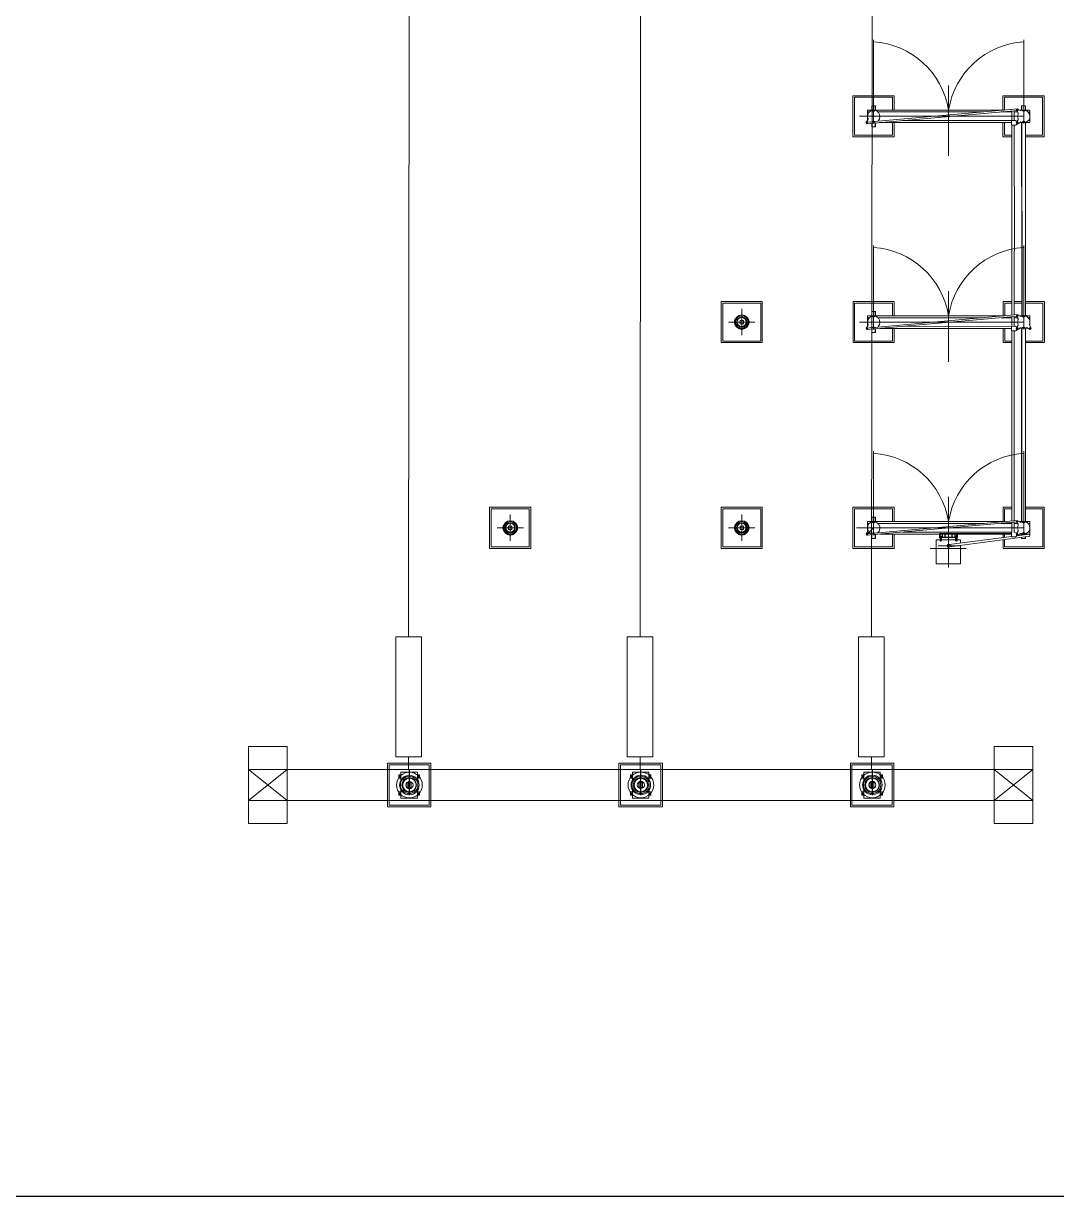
# Model space of a CAD drawing. Header units: metres. Extents: x 252 to 379, y 116 to 201.
# Drawn here: x 316.05 to 336.14, y 115.57 to 138.37 of the extents above; entities that cross this region are included whole.
import ezdxf

# ---------------------------------------------------------------- set-up
doc = ezdxf.new("R2010")
doc.units = ezdxf.units.M
doc.linetypes.add('ACAD_ISO10W100', pattern=[18.5, 12, -3, 0.5, -3])
doc.linetypes.add('DASHED', pattern=[0.75, 0.5, -0.25])
for name, color, linetype, lineweight in [('C-ESTRUCTURA', 94, 'Continuous', 9), ('E-CONDUCTOR', 40, 'Continuous', 15), ('KOMPONENTE', 7, 'Continuous', 5), ('L-STRUCTUR_SET_A', 94, 'Continuous', 9)]:
    doc.layers.add(name, color=color, linetype=linetype, lineweight=lineweight)
doc.layers.add('Fence', color=252, linetype='Continuous')
doc.layers.add('NOPRINT', color=13, linetype='DASHED', plot=False)

# ---------------------------------------------------------------- blocks, each defined once
blk = doc.blocks.new('set_2s_1d')
at = {"layer": 'C-ESTRUCTURA'}
for p, q in [((5.679, -33.749), (5.679, -35.249)), ((6.429, -33.749), (5.679, -33.749)), ((6.429, -33.749), (6.429, -35.249)), ((20.179, -33.749), (20.179, -35.249)), ((20.929, -33.749), (20.179, -33.749)), ((20.929, -33.749), (20.929, -35.249)), ((5.679, -34.799), (6.429, -34.199)), ((6.429, -34.799), (5.679, -34.199)), ((6.429, -34.199), (20.179, -34.199)), ((20.179, -34.799), (20.929, -34.199)), ((20.929, -34.799), (20.179, -34.199)), ((6.429, -34.799), (20.179, -34.799)), ((6.429, -35.249), (5.679, -35.249)), ((20.929, -35.249), (20.179, -35.249))]:
    blk.add_line(p, q, dxfattribs=at)
at = {"layer": 'C-ESTRUCTURA', "flags": 128}
for points in [[(5.679, -34.199), (6.429, -34.199)], [(20.179, -34.199), (20.929, -34.199)], [(5.679, -34.799), (6.429, -34.799)], [(20.179, -34.799), (20.929, -34.799)]]:
    blk.add_lwpolyline(points, dxfattribs=at)
at = {"layer": 'E-CONDUCTOR'}
for p, q in [((8.792, -31.619), (8.804, -19.379)), ((13.292, -31.619), (13.304, -19.379)), ((17.792, -31.619), (17.804, -19.379)), ((9.042, -31.619), (8.542, -31.619)), ((8.542, -31.619), (8.542, -33.949)), ((9.042, -33.949), (9.042, -31.619)), ((13.542, -31.619), (13.042, -31.619)), ((13.042, -31.619), (13.042, -33.949)), ((13.542, -33.949), (13.542, -31.619)), ((18.042, -31.619), (17.542, -31.619)), ((17.542, -31.619), (17.542, -33.949)), ((18.042, -33.949), (18.042, -31.619)), ((8.542, -33.949), (9.042, -33.949)), ((8.792, -34.199), (8.792, -33.949)), ((13.042, -33.949), (13.542, -33.949)), ((13.292, -34.199), (13.292, -33.949)), ((17.542, -33.949), (18.042, -33.949)), ((17.792, -34.199), (17.792, -33.949))]:
    blk.add_line(p, q, dxfattribs=at)
for centre, radius in [((8.809, -34.5), 0.25), ((8.809, -34.5), 0.19), ((8.809, -34.5), 0.13), ((8.809, -34.5), 0.07), ((13.309, -34.499), 0.25), ((13.309, -34.499), 0.19), ((13.309, -34.499), 0.13), ((13.309, -34.499), 0.07), ((17.809, -34.499), 0.25), ((17.809, -34.499), 0.19), ((17.809, -34.499), 0.13), ((17.809, -34.499), 0.07)]:
    blk.add_circle(centre, radius, dxfattribs=at)
at = {"layer": 'Fence', "color": 52, "true_color": 0xc8c92d}
blk.add_line((62.5, -42.5), (-62.5, -42.5), dxfattribs=at)
at = {"layer": 'KOMPONENTE', "color": 1}
for p, q in [((17.831, -21.642), (17.831, -20.013)), ((20.751, -21.642), (20.751, -20.013)), ((19.291, -22.272), (19.291, -21.131)), ((17.75, -21.415), (17.714, -21.415)), ((17.796, -21.295), (17.796, -21.379)), ((17.861, -21.395), (17.801, -21.395)), ((17.831, -21.36), (17.831, -21.425)), ((17.863, -21.295), (17.863, -21.379)), ((17.871, -21.295), (17.871, -21.379)), ((20.522, -21.397), (20.522, -21.583)), ((20.569, -21.583), (20.569, -21.392)), ((20.63, -21.415), (20.569, -21.415)), ((20.615, -21.39), (20.641, -21.432)), ((20.686, -21.388), (20.639, -21.362)), ((20.711, -21.295), (20.711, -21.379)), ((20.718, -21.295), (20.718, -21.379)), ((20.721, -21.395), (20.781, -21.395)), ((20.751, -21.355), (20.751, -21.42)), ((20.786, -21.295), (20.786, -21.379)), ((20.874, -21.418), (20.841, -21.418)), ((17.561, -21.5), (20.751, -21.5)), ((17.723, -21.572), (17.688, -21.617)), ((17.796, -21.636), (17.796, -21.705)), ((17.861, -21.605), (17.801, -21.605)), ((17.831, -21.575), (17.831, -21.635)), ((17.863, -21.63), (17.863, -21.705)), ((17.871, -21.63), (17.871, -21.705)), ((18.395, -21.584), (20.597, -21.584)), ((20.641, -21.567), (20.618, -21.601)), ((20.711, -21.622), (20.711, -22.862)), ((20.718, -21.622), (20.718, -23.344)), ((20.721, -21.605), (20.781, -21.605)), ((20.751, -21.575), (20.751, -21.635)), ((20.786, -21.622), (20.786, -23.344)), ((20.841, -21.583), (20.874, -21.583)), ((20.522, -21.673), (20.521, -23.072)), ((20.569, -22.864), (20.569, -21.673)), ((20.569, -25.362), (20.571, -22.864)), ((20.713, -22.862), (20.713, -25.379)), ((20.523, -23.072), (20.522, -25.366)), ((20.721, -23.344), (20.721, -25.379)), ((20.788, -23.344), (20.788, -25.379)), ((17.831, -25.642), (17.831, -24.013)), ((20.751, -25.642), (20.751, -24.013)), ((17.796, -25.379), (17.796, -25.295)), ((17.863, -25.379), (17.863, -25.295)), ((17.871, -25.379), (17.871, -25.295)), ((19.291, -26.272), (19.291, -25.131)), ((17.561, -25.5), (20.079, -25.5)), ((17.561, -25.5), (20.751, -25.5)), ((17.75, -25.415), (17.714, -25.415)), ((17.861, -25.395), (17.801, -25.395)), ((17.831, -25.365), (17.831, -25.425)), ((17.891, -25.5), (17.846, -25.5)), ((20.522, -25.397), (20.522, -25.403)), ((20.522, -25.402), (20.522, -25.583)), ((20.522, -25.403), (20.522, -25.583)), ((20.569, -25.396), (20.569, -25.392)), ((20.569, -25.583), (20.569, -25.395)), ((20.569, -25.583), (20.569, -25.396)), ((20.63, -25.415), (20.569, -25.415)), ((20.615, -25.39), (20.641, -25.432)), ((20.615, -25.39), (20.641, -25.432)), ((20.686, -25.388), (20.639, -25.362)), ((20.721, -25.395), (20.781, -25.395)), ((20.751, -25.365), (20.751, -25.425)), ((20.874, -25.418), (20.841, -25.418)), ((17.723, -25.572), (17.688, -25.617)), ((17.796, -25.636), (17.796, -25.705)), ((17.861, -25.605), (17.801, -25.605)), ((17.831, -25.575), (17.831, -25.635)), ((17.863, -25.63), (17.863, -25.705)), ((17.871, -25.629), (17.871, -25.705)), ((18.395, -25.584), (20.594, -25.583)), ((20.522, -25.673), (20.522, -29.366)), ((20.569, -29.362), (20.569, -25.673)), ((20.641, -25.567), (20.618, -25.601)), ((20.711, -25.622), (20.711, -29.379)), ((20.718, -25.622), (20.718, -29.379)), ((20.721, -25.605), (20.781, -25.605)), ((20.751, -25.575), (20.751, -25.635)), ((20.786, -25.622), (20.786, -29.379)), ((20.872, -25.643), (20.813, -25.607)), ((20.896, -25.619), (20.862, -25.555)), ((17.831, -29.642), (17.831, -28.013)), ((20.751, -29.642), (20.751, -28.013)), ((20.751, -29.642), (20.751, -28.7)), ((19.291, -30.272), (19.291, -29.131)), ((17.75, -29.415), (17.714, -29.415)), ((17.796, -29.379), (17.796, -29.295)), ((17.861, -29.395), (17.801, -29.395)), ((17.831, -29.425), (17.831, -29.365)), ((17.863, -29.379), (17.863, -29.295)), ((17.871, -29.379), (17.871, -29.295)), ((20.522, -29.397), (20.522, -29.583)), ((20.569, -29.415), (20.569, -29.393)), ((20.569, -29.583), (20.569, -29.393)), ((20.63, -29.415), (20.569, -29.415)), ((20.615, -29.39), (20.641, -29.432)), ((20.686, -29.388), (20.639, -29.362)), ((20.721, -29.395), (20.781, -29.395)), ((20.751, -29.425), (20.751, -29.365)), ((17.498, -29.5), (20.751, -29.5)), ((17.723, -29.571), (17.688, -29.617)), ((17.831, -29.5), (17.721, -29.612)), ((17.796, -29.636), (17.796, -29.705)), ((17.861, -29.605), (17.801, -29.605)), ((17.831, -29.638), (17.831, -29.573)), ((17.863, -29.63), (17.863, -29.705)), ((17.871, -29.629), (17.871, -29.705)), ((18.396, -29.583), (20.522, -29.583)), ((19.116, -29.61), (19.116, -29.69)), ((19.171, -29.61), (19.116, -29.61)), ((19.141, -29.63), (19.141, -29.769)), ((19.226, -29.61), (19.171, -29.61)), ((19.171, -29.622), (19.171, -29.69)), ((19.218, -29.622), (19.218, -29.69)), ((19.356, -29.61), (19.226, -29.61)), ((19.226, -29.622), (19.226, -29.69)), ((19.356, -29.61), (19.411, -29.61)), ((19.356, -29.622), (19.356, -29.69)), ((19.363, -29.622), (19.363, -29.69)), ((19.411, -29.61), (20.515, -29.61)), ((19.411, -29.622), (19.411, -29.69)), ((19.441, -29.63), (19.441, -29.769)), ((19.466, -29.622), (19.466, -29.69)), ((20.641, -29.567), (20.618, -29.601)), ((20.62, -29.655), (20.874, -29.622)), ((20.711, -29.622), (20.711, -29.647)), ((20.718, -29.622), (20.718, -29.645)), ((20.721, -29.605), (20.781, -29.605)), ((20.751, -29.64), (20.751, -29.575)), ((20.786, -29.622), (20.786, -29.632)), ((20.874, -29.418), (20.841, -29.418)), ((20.841, -29.583), (20.874, -29.583)), ((20.874, -29.665), (20.874, -29.622)), ((19.501, -29.851), (19.09, -29.851)), ((19.466, -29.681), (19.116, -29.681)), ((19.466, -29.69), (19.116, -29.69)), ((19.13, -29.691), (19.13, -29.682)), ((19.136, -29.661), (19.136, -29.67)), ((19.136, -29.672), (19.136, -29.681)), ((19.137, -29.691), (19.137, -29.682)), ((19.145, -29.691), (19.145, -29.682)), ((19.147, -29.661), (19.147, -29.67)), ((19.147, -29.672), (19.147, -29.681)), ((19.152, -29.691), (19.152, -29.682)), ((19.303, -29.823), (20.515, -29.668)), ((20.874, -29.665), (19.315, -29.868)), ((19.43, -29.691), (19.43, -29.682)), ((19.436, -29.661), (19.436, -29.67)), ((19.436, -29.672), (19.436, -29.681)), ((19.437, -29.691), (19.437, -29.682)), ((19.445, -29.691), (19.445, -29.682)), ((19.447, -29.661), (19.447, -29.67)), ((19.447, -29.672), (19.447, -29.681)), ((19.452, -29.691), (19.452, -29.682)), ((20.711, -29.697), (20.711, -29.705)), ((20.718, -29.695), (20.718, -29.705)), ((20.786, -29.682), (20.786, -29.705)), ((20.842, -29.671), (20.874, -29.665)), ((8.767, -34.55), (8.767, -34.449)), ((8.767, -34.449), (8.804, -34.449)), ((8.804, -34.55), (8.767, -34.55)), ((8.794, -34.55), (8.794, -34.449)), ((8.804, -34.55), (8.804, -34.449)), ((8.841, -34.449), (8.804, -34.449)), ((8.804, -34.55), (8.804, -34.449)), ((8.804, -34.55), (8.841, -34.55)), ((8.814, -34.55), (8.814, -34.449)), ((8.841, -34.55), (8.841, -34.449)), ((13.267, -34.55), (13.267, -34.449)), ((13.267, -34.449), (13.304, -34.449)), ((13.304, -34.55), (13.267, -34.55)), ((13.294, -34.55), (13.294, -34.449)), ((13.304, -34.55), (13.304, -34.449)), ((13.341, -34.449), (13.304, -34.449)), ((13.304, -34.55), (13.304, -34.449)), ((13.304, -34.55), (13.341, -34.55)), ((13.314, -34.55), (13.314, -34.449)), ((13.341, -34.55), (13.341, -34.449)), ((17.767, -34.55), (17.767, -34.449)), ((17.767, -34.449), (17.804, -34.449)), ((17.804, -34.55), (17.767, -34.55)), ((17.794, -34.55), (17.794, -34.449)), ((17.804, -34.55), (17.804, -34.449)), ((17.841, -34.449), (17.804, -34.449)), ((17.804, -34.55), (17.804, -34.449)), ((17.804, -34.55), (17.841, -34.55)), ((17.814, -34.55), (17.814, -34.449)), ((17.841, -34.55), (17.841, -34.449))]:
    blk.add_line(p, q, dxfattribs=at)
at = {"layer": 'KOMPONENTE', "color": 1, "linetype": 'ACAD_ISO10W100', "ltscale": 0.5}
for p, q in [((15.27, -25.756), (15.27, -25.244)), ((15.526, -25.5), (15.014, -25.5)), ((10.77, -29.756), (10.77, -29.244)), ((15.27, -29.756), (15.27, -29.244)), ((11.026, -29.5), (10.514, -29.5)), ((15.526, -29.5), (15.014, -29.5))]:
    blk.add_line(p, q, dxfattribs=at)
at = {"layer": 'KOMPONENTE', "color": 1}
for points in [[(19.291, -20.9), (19.291, -21.6)], [(20.64, -21.356), (20.644, -21.386), (17.695, -21.645), (17.688, -21.617), (17.821, -21.605)], [(20.372, -21.379), (17.714, -21.379), (17.714, -21.584)], [(17.871, -21.295), (17.796, -21.295)], [(17.842, -21.604), (20.64, -21.356)], [(19.971, -21.415), (17.921, -21.415)], [(20.424, -21.415), (20.313, -21.415)], [(20.522, -21.415), (20.424, -21.415)], [(20.675, -21.622), (20.874, -21.622), (20.874, -21.379), (20.669, -21.379)], [(20.786, -21.295), (20.711, -21.295)], [(17.953, -21.623), (20.517, -21.623)], [(20.515, -21.583), (20.515, -21.673), (20.589, -21.673), (20.69, -21.614)], [(20.594, -21.583), (20.637, -21.614)], [(17.871, -21.705), (17.796, -21.705)], [(19.291, -24.9), (19.291, -25.6)], [(17.871, -25.295), (17.796, -25.295)], [(20.638, -25.356), (20.642, -25.386), (17.695, -25.645), (17.688, -25.617), (17.82, -25.605)], [(20.37, -25.379), (17.714, -25.379), (17.714, -25.584)], [(17.842, -25.604), (20.638, -25.356)], [(19.97, -25.415), (17.921, -25.415)], [(20.424, -25.415), (20.314, -25.415)], [(20.522, -25.415), (20.424, -25.415)], [(20.874, -25.578), (20.874, -25.379), (20.669, -25.379)], [(17.871, -25.705), (17.796, -25.705)], [(17.953, -25.623), (20.515, -25.623)], [(20.515, -25.583), (20.515, -25.673), (20.589, -25.673), (20.69, -25.614)], [(20.594, -25.583), (20.637, -25.614)], [(20.675, -25.622), (20.838, -25.622)], [(19.291, -28.9), (19.291, -29.6)], [(20.623, -29.357), (20.627, -29.387), (17.695, -29.645), (17.688, -29.617), (17.82, -29.605)], [(17.714, -29.5), (17.714, -29.379), (19.449, -29.379)], [(20.378, -29.379), (17.714, -29.379), (17.714, -29.583)], [(17.871, -29.295), (17.796, -29.295)], [(17.842, -29.603), (20.623, -29.357)], [(19.971, -29.415), (17.921, -29.415)], [(20.424, -29.415), (20.315, -29.415)], [(20.522, -29.415), (20.424, -29.415)], [(20.675, -29.622), (20.874, -29.622), (20.874, -29.379), (20.669, -29.379)], [(17.953, -29.622), (20.515, -29.622)], [(19.291, -29.55), (19.291, -30.25)], [(20.515, -29.583), (20.515, -29.673), (20.589, -29.673), (20.69, -29.613)], [(20.569, -29.583), (20.637, -29.614)], [(17.871, -29.705), (17.796, -29.705)], [(19.522, -29.779), (19.522, -29.736), (19.049, -29.736), (19.049, -30.199), (19.522, -30.199), (19.522, -29.841)], [(19.127, -29.67), (19.127, -29.661)], [(19.127, -29.681), (19.127, -29.672)], [(19.13, -29.682), (19.152, -29.682)], [(19.131, -29.66), (19.151, -29.66)], [(19.131, -29.671), (19.151, -29.671)], [(19.131, -29.671), (19.151, -29.671)], [(19.14, -29.67), (19.14, -29.661)], [(19.14, -29.681), (19.14, -29.672)], [(19.155, -29.67), (19.155, -29.661)], [(19.155, -29.681), (19.155, -29.672)], [(19.427, -29.67), (19.427, -29.661)], [(19.427, -29.681), (19.427, -29.672)], [(19.43, -29.682), (19.452, -29.682)], [(19.431, -29.66), (19.451, -29.66)], [(19.431, -29.671), (19.451, -29.671)], [(19.431, -29.671), (19.451, -29.671)], [(19.44, -29.67), (19.44, -29.661)], [(19.44, -29.681), (19.44, -29.672)], [(19.455, -29.67), (19.455, -29.661)], [(19.455, -29.681), (19.455, -29.672)], [(19.522, -29.795), (19.522, -29.779)], [(20.786, -29.705), (20.711, -29.705)], [(18.936, -29.9), (19.636, -29.9)], [(8.644, -34.304), (8.604, -34.304), (8.604, -34.367), (8.644, -34.367)], [(8.804, -34.249), (8.644, -34.249), (8.644, -34.445)], [(8.804, -34.249), (8.964, -34.249), (8.964, -34.445)], [(8.964, -34.304), (9.004, -34.304), (9.004, -34.367), (8.964, -34.367)], [(13.144, -34.304), (13.104, -34.304), (13.104, -34.367), (13.144, -34.367)], [(13.304, -34.249), (13.144, -34.249), (13.144, -34.445)], [(13.304, -34.249), (13.464, -34.249), (13.464, -34.445)], [(13.464, -34.304), (13.504, -34.304), (13.504, -34.367), (13.464, -34.367)], [(17.644, -34.304), (17.604, -34.304), (17.604, -34.367), (17.644, -34.367)], [(17.804, -34.249), (17.644, -34.249), (17.644, -34.445)], [(17.804, -34.249), (17.964, -34.249), (17.964, -34.445)], [(17.964, -34.304), (18.004, -34.304), (18.004, -34.367), (17.964, -34.367)], [(8.644, -34.632), (8.604, -34.632), (8.604, -34.695), (8.644, -34.695)], [(8.644, -34.554), (8.644, -34.753), (8.804, -34.753)], [(8.964, -34.554), (8.964, -34.753), (8.804, -34.753)], [(8.964, -34.632), (9.004, -34.632), (9.004, -34.695), (8.964, -34.695)], [(13.144, -34.632), (13.104, -34.632), (13.104, -34.695), (13.144, -34.695)], [(13.144, -34.554), (13.144, -34.753), (13.304, -34.753)], [(13.464, -34.554), (13.464, -34.753), (13.304, -34.753)], [(13.464, -34.632), (13.504, -34.632), (13.504, -34.695), (13.464, -34.695)], [(17.644, -34.632), (17.604, -34.632), (17.604, -34.695), (17.644, -34.695)], [(17.644, -34.554), (17.644, -34.753), (17.804, -34.753)], [(17.964, -34.554), (17.964, -34.753), (17.804, -34.753)], [(17.964, -34.632), (18.004, -34.632), (18.004, -34.695), (17.964, -34.695)]]:
    blk.add_lwpolyline(points, dxfattribs=at)
for points in [[(15.301, -25.532), (15.301, -25.469), (15.238, -25.469), (15.238, -25.532)], [(10.801, -29.532), (10.801, -29.469), (10.738, -29.469), (10.738, -29.532)], [(15.301, -29.532), (15.301, -29.469), (15.238, -29.469), (15.238, -29.532)], [(19.126, -29.704), (19.13, -29.691), (19.152, -29.691), (19.156, -29.704)], [(19.126, -29.704), (19.126, -29.753), (19.156, -29.753), (19.156, -29.704)], [(19.13, -29.71), (19.13, -29.749), (19.135, -29.749), (19.135, -29.71)], [(19.152, -29.71), (19.152, -29.749), (19.146, -29.749), (19.146, -29.71)], [(19.426, -29.704), (19.43, -29.691), (19.452, -29.691), (19.456, -29.704)], [(19.426, -29.704), (19.426, -29.753), (19.456, -29.753), (19.456, -29.704)], [(19.43, -29.71), (19.43, -29.749), (19.435, -29.749), (19.435, -29.71)], [(19.452, -29.71), (19.452, -29.749), (19.446, -29.749), (19.446, -29.71)]]:
    blk.add_lwpolyline(points, close=True, dxfattribs=at)
for points in [[(19.131, -29.66), (19.131, -29.658, -0.414214), (19.135, -29.654), (19.146, -29.654, -0.414214), (19.15, -29.658), (19.15, -29.66)], [(19.431, -29.66), (19.431, -29.658, -0.414214), (19.435, -29.654), (19.446, -29.654, -0.414214), (19.45, -29.658), (19.45, -29.66)]]:
    blk.add_lwpolyline(points, format="xyb", close=True, dxfattribs=at)
at = {"layer": 'KOMPONENTE', "color": 1, "flags": 128}
for points in [[(8.793, -34.499), (8.815, -34.499)], [(13.293, -34.499), (13.315, -34.499)], [(17.793, -34.499), (17.815, -34.499)]]:
    blk.add_lwpolyline(points, dxfattribs=at)
at = {"layer": 'KOMPONENTE', "color": 1}
for centre, radius in [((17.831, -21.395), 0.011), ((20.625, -21.372), 0.0149), ((20.625, -21.372), 0.00347), ((20.751, -21.395), 0.011), ((17.706, -21.629), 0.0137), ((17.706, -21.629), 0.00347), ((17.831, -21.605), 0.011), ((20.626, -21.629), 0.0188), ((20.626, -21.629), 0.0149), ((20.626, -21.629), 0.00347), ((20.751, -21.605), 0.011), ((15.269, -25.5), 0.138), ((15.27, -25.5), 0.121), ((15.27, -25.5), 0.098), ((15.269, -25.5), 0.0875), ((15.269, -25.5), 0.0875), ((17.831, -25.395), 0.011), ((20.625, -25.372), 0.0149), ((20.625, -25.372), 0.00347), ((20.751, -25.395), 0.011), ((17.706, -25.629), 0.0137), ((17.706, -25.629), 0.00347), ((17.831, -25.605), 0.011), ((20.626, -25.629), 0.0188), ((20.626, -25.629), 0.0149), ((20.626, -25.629), 0.00347), ((20.751, -25.605), 0.011), ((20.88, -25.627), 0.0181), ((20.88, -25.627), 0.0122), ((20.88, -25.627), 0.00385), ((10.769, -29.5), 0.138), ((10.77, -29.5), 0.121), ((10.77, -29.5), 0.098), ((10.769, -29.5), 0.0875), ((10.769, -29.5), 0.0875), ((15.269, -29.5), 0.138), ((15.27, -29.5), 0.121), ((15.27, -29.5), 0.098), ((15.269, -29.5), 0.0875), ((15.269, -29.5), 0.0875), ((17.831, -29.395), 0.011), ((20.625, -29.372), 0.0149), ((20.625, -29.372), 0.00347), ((20.751, -29.395), 0.011), ((17.706, -29.629), 0.0137), ((17.706, -29.629), 0.00347), ((17.831, -29.605), 0.011), ((20.626, -29.629), 0.0188), ((20.626, -29.629), 0.0149), ((20.626, -29.629), 0.00347), ((20.751, -29.605), 0.011), ((19.291, -29.851), 0.0303), ((8.624, -34.337), 0.00946), ((8.804, -34.499), 0.169), ((8.804, -34.499), 0.144), ((8.984, -34.337), 0.00946), ((13.124, -34.337), 0.00946), ((13.304, -34.499), 0.169), ((13.304, -34.499), 0.144), ((13.484, -34.337), 0.00946), ((17.624, -34.337), 0.00946), ((17.804, -34.499), 0.169), ((17.804, -34.499), 0.144), ((17.984, -34.337), 0.00946), ((8.624, -34.666), 0.00946), ((8.984, -34.666), 0.00946), ((13.124, -34.666), 0.00946), ((13.484, -34.666), 0.00946), ((17.624, -34.666), 0.00946), ((17.984, -34.666), 0.00946)]:
    blk.add_circle(centre, radius, dxfattribs=at)
for centre, radius, start, end in [((17.731, -21.627), 1.579, 9.0214, 86.3827), ((20.851, -21.627), 1.579, 93.6173, 170.9786), ((17.835, -21.501), 0.121, 315.7119, 205.0789), ((20.623, -21.443), 0.021, 337.9759, 31.0904), ((20.697, -21.368), 0.0226, 242.0848, 289.5903), ((20.753, -21.5), 0.121, 247.2448, 113.8398), ((17.709, -21.56), 0.0188, 322.2053, 25.0789), ((20.753, -21.5), 0.121, 155.88, 205.0147), ((20.624, -21.557), 0.02, 329.5265, 23.9199), ((20.7, -21.63), 0.0191, 65.3962, 121.3052), ((17.731, -25.627), 1.579, 9.0214, 86.3827), ((20.851, -25.627), 1.579, 93.6173, 170.9786), ((17.835, -25.501), 0.121, 315.7119, 205.0789), ((20.753, -25.5), 0.121, 155.88, 205.0147), ((20.623, -25.443), 0.021, 337.9759, 31.0904), ((20.697, -25.369), 0.0224, 239.7926, 289.6324), ((20.753, -25.5), 0.121, 334.4508, 113.8398), ((17.709, -25.56), 0.0188, 322.2053, 25.0789), ((20.624, -25.557), 0.02, 329.5265, 15.8454), ((20.7, -25.636), 0.0248, 75.9212, 114.2126), ((20.753, -25.5), 0.121, 247.2448, 298.1404), ((20.812, -25.61), 0.003, 59.0322, 118.1404), ((20.865, -25.554), 0.003, 154.4508, 207.7585), ((17.731, -29.627), 1.579, 9.0214, 86.3827), ((20.851, -29.627), 1.579, 93.6173, 170.9786), ((17.835, -29.501), 0.121, 307.0829, 205.0141), ((20.697, -29.368), 0.0226, 242.0848, 289.5903), ((20.753, -29.5), 0.121, 247.2448, 113.8398), ((17.709, -29.56), 0.0188, 322.2053, 25.0789), ((17.831, -29.5), 0.117, 225.558, 247.1618), ((20.753, -29.501), 0.121, 155.88, 205.0147), ((20.622, -29.443), 0.022, 338.3098, 30.5019), ((20.625, -29.557), 0.0189, 328.708, 16.1426), ((20.7, -29.63), 0.0191, 65.3962, 121.3052), ((19.131, -29.669), 0.00845, 58.704, 121.296), ((19.131, -29.663), 0.00845, 238.704, 301.296), ((19.131, -29.679), 0.00845, 58.704, 121.296), ((19.131, -29.673), 0.00845, 238.704, 301.296), ((19.141, -29.673), 0.0125, 64.3953, 115.6059), ((19.141, -29.658), 0.0125, 244.3941, 295.6047), ((19.141, -29.683), 0.0125, 64.3953, 115.6059), ((19.141, -29.669), 0.0125, 244.3941, 295.6047), ((19.151, -29.669), 0.00845, 58.7026, 121.2974), ((19.151, -29.663), 0.00845, 238.7026, 301.2974), ((19.151, -29.679), 0.00845, 58.7026, 121.2974), ((19.151, -29.673), 0.00845, 238.7026, 301.2974), ((19.431, -29.669), 0.00845, 58.704, 121.296), ((19.431, -29.663), 0.00845, 238.704, 301.296), ((19.431, -29.679), 0.00845, 58.704, 121.296), ((19.431, -29.673), 0.00845, 238.704, 301.296), ((19.441, -29.673), 0.0125, 64.3953, 115.6059), ((19.441, -29.658), 0.0125, 244.3941, 295.6047), ((19.441, -29.683), 0.0125, 64.3953, 115.6059), ((19.441, -29.669), 0.0125, 244.3941, 295.6047), ((19.451, -29.669), 0.00845, 58.7026, 121.2974), ((19.451, -29.663), 0.00845, 238.7026, 301.2974), ((19.451, -29.679), 0.00845, 58.7026, 121.2974), ((19.451, -29.673), 0.00845, 238.7026, 301.2974)]:
    blk.add_arc(centre, radius, start, end, dxfattribs=at)
at = {"layer": 'L-STRUCTUR_SET_A'}
for points in [[(18.231, -21.623), (18.231, -21.9), (17.431, -21.9), (17.431, -21.1), (18.231, -21.1), (18.231, -21.379)], [(18.201, -21.623), (18.201, -21.87), (17.461, -21.87), (17.461, -21.13), (18.201, -21.13), (18.201, -21.379)], [(20.349, -21.379), (20.349, -21.1), (21.149, -21.1), (21.149, -21.9), (20.786, -21.9)], [(20.379, -21.379), (20.379, -21.13), (21.119, -21.13), (21.119, -21.87), (20.786, -21.87)], [(20.522, -21.9), (20.349, -21.9), (20.349, -21.623)], [(20.522, -21.87), (20.379, -21.87), (20.379, -21.623)], [(20.718, -21.87), (20.711, -21.87)], [(20.718, -21.9), (20.711, -21.9)], [(15.669, -25.623), (15.669, -25.9), (14.869, -25.9), (14.869, -25.1), (15.669, -25.1), (15.669, -25.623)], [(15.639, -25.379), (15.639, -25.87), (14.899, -25.87), (14.899, -25.13), (15.639, -25.13), (15.639, -25.379)], [(18.233, -25.623), (18.233, -25.9), (17.433, -25.9), (17.433, -25.1), (18.233, -25.1), (18.233, -25.379)], [(18.203, -25.623), (18.203, -25.87), (17.463, -25.87), (17.463, -25.13), (18.203, -25.13), (18.203, -25.379)], [(20.353, -25.379), (20.353, -25.1), (20.522, -25.1)], [(20.383, -25.378), (20.383, -25.13), (20.522, -25.13)], [(20.569, -25.1), (20.713, -25.1)], [(20.569, -25.13), (20.713, -25.13)], [(20.788, -25.1), (21.153, -25.1), (21.153, -25.9), (20.786, -25.9)], [(20.788, -25.13), (21.123, -25.13), (21.123, -25.87), (20.786, -25.87)], [(20.522, -25.9), (20.353, -25.9), (20.353, -25.623)], [(20.522, -25.87), (20.383, -25.87), (20.383, -25.623)], [(20.718, -25.87), (20.711, -25.87)], [(20.718, -25.9), (20.711, -25.9)], [(11.169, -29.623), (11.169, -29.9), (10.369, -29.9), (10.369, -29.1), (11.169, -29.1), (11.169, -29.623)], [(11.139, -29.379), (11.139, -29.87), (10.399, -29.87), (10.399, -29.13), (11.139, -29.13), (11.139, -29.379)], [(15.669, -29.623), (15.669, -29.9), (14.869, -29.9), (14.869, -29.1), (15.669, -29.1), (15.669, -29.623)], [(15.639, -29.379), (15.639, -29.87), (14.899, -29.87), (14.899, -29.13), (15.639, -29.13), (15.639, -29.379)], [(18.231, -29.622), (18.231, -29.9), (17.431, -29.9), (17.431, -29.1), (18.231, -29.1), (18.231, -29.379)], [(18.201, -29.622), (18.201, -29.87), (17.461, -29.87), (17.461, -29.13), (18.201, -29.13), (18.201, -29.379)], [(20.351, -29.379), (20.351, -29.1), (20.52, -29.1)], [(20.784, -29.1), (21.151, -29.1), (21.151, -29.9), (20.351, -29.9), (20.351, -29.733)], [(20.381, -29.379), (20.381, -29.13), (20.52, -29.13)], [(20.784, -29.13), (21.121, -29.13), (21.121, -29.87), (20.381, -29.87), (20.381, -29.729)], [(20.716, -29.1), (20.709, -29.1)], [(20.716, -29.13), (20.709, -29.13)], [(20.351, -29.689), (20.351, -29.622)], [(20.381, -29.685), (20.381, -29.622)]]:
    blk.add_lwpolyline(points, dxfattribs=at)
for points in [[(8.382, -34.921), (9.226, -34.921), (9.226, -34.077), (8.382, -34.077)], [(8.412, -34.891), (9.196, -34.891), (9.196, -34.107), (8.412, -34.107)], [(12.882, -34.921), (13.726, -34.921), (13.726, -34.077), (12.882, -34.077)], [(12.912, -34.891), (13.696, -34.891), (13.696, -34.107), (12.912, -34.107)], [(17.382, -34.921), (18.226, -34.921), (18.226, -34.077), (17.382, -34.077)], [(17.412, -34.891), (18.196, -34.891), (18.196, -34.107), (17.412, -34.107)]]:
    blk.add_lwpolyline(points, close=True, dxfattribs=at)
at = {"layer": 'NOPRINT'}
for p, q in [((8.804, -34.199), (8.804, -34.799)), ((13.304, -34.199), (13.304, -34.799)), ((17.804, -34.199), (17.804, -34.799))]:
    blk.add_line(p, q, dxfattribs=at)
for centre in [(15.27, -25.5), (10.77, -29.5), (15.27, -29.5)]:
    blk.add_circle(centre, 0.137, dxfattribs=at)

msp = doc.modelspace()

# ---------------------------------------------------------------- block references
msp.add_blockref('set_2s_1d', (314.746, 158.065))

doc.saveas('drawing.dxf')
